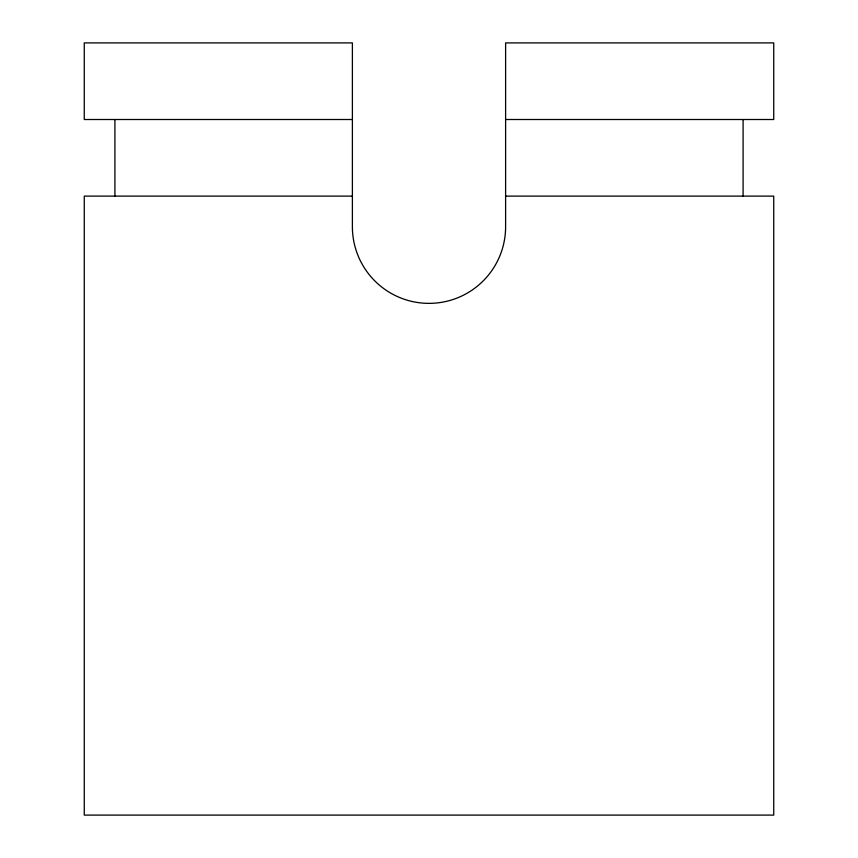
<?xml version="1.0" encoding="UTF-8"?>
<svg xmlns="http://www.w3.org/2000/svg" width="858" height="858" viewBox="0 0 858 858"><rect width="100%" height="100%" fill="white"/><g stroke="black" fill="none" stroke-linecap="round" stroke-linejoin="round"><path stroke-width="1.29" d="M352.391 119.509L84.266 119.509L84.266 42.9L352.391 42.9L352.391 226.759A76.609 76.609 0 0 0 429 303.367A76.609 76.609 0 0 0 505.609 226.759L505.609 42.9L773.734 42.9L773.734 119.509L505.609 119.509M352.391 196.117L84.266 196.117L84.266 815.1L773.734 815.1L773.734 196.117L505.609 196.117M743.092 119.509L743.092 196.117M114.908 119.509L114.908 196.117"/></g></svg>
